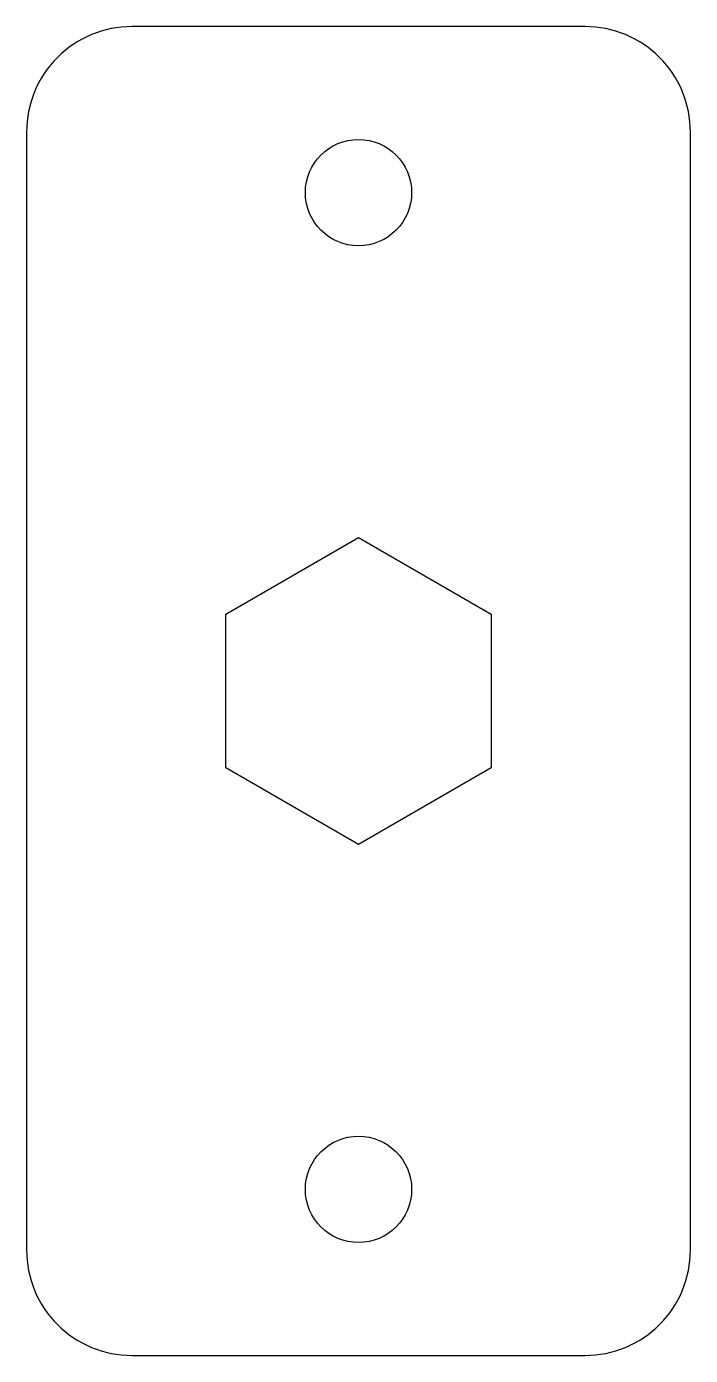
# Model space of a CAD drawing. Header units: inches. Extents: x -0.39 to 0.39, y -0.79 to 0.79.
import ezdxf

# ---------------------------------------------------------------- set-up
doc = ezdxf.new("R2010")
doc.units = ezdxf.units.IN
doc.header["$MEASUREMENT"] = 0

msp = doc.modelspace()

# ---------------------------------------------------------------- linework, layer by layer
msp.add_lwpolyline([(-0.2687, 0.7874, 0.414214), (-0.3937, 0.6624), (-0.3937, -0.6624, 0.414214), (-0.2687, -0.7874), (0.2687, -0.7874, 0.414214), (0.3937, -0.6624), (0.3937, 0.6624, 0.414214), (0.2687, 0.7874)], format="xyb", close=True)
msp.add_lwpolyline([(-0.1575, 0.0909), (0, 0.1818), (0.1575, 0.0909), (0.1575, -0.0909), (0, -0.1818), (-0.1575, -0.0909)], close=True)
for centre in [(0, 0.5906), (0, -0.5906)]:
    msp.add_circle(centre, 0.063)

doc.saveas('drawing.dxf')
